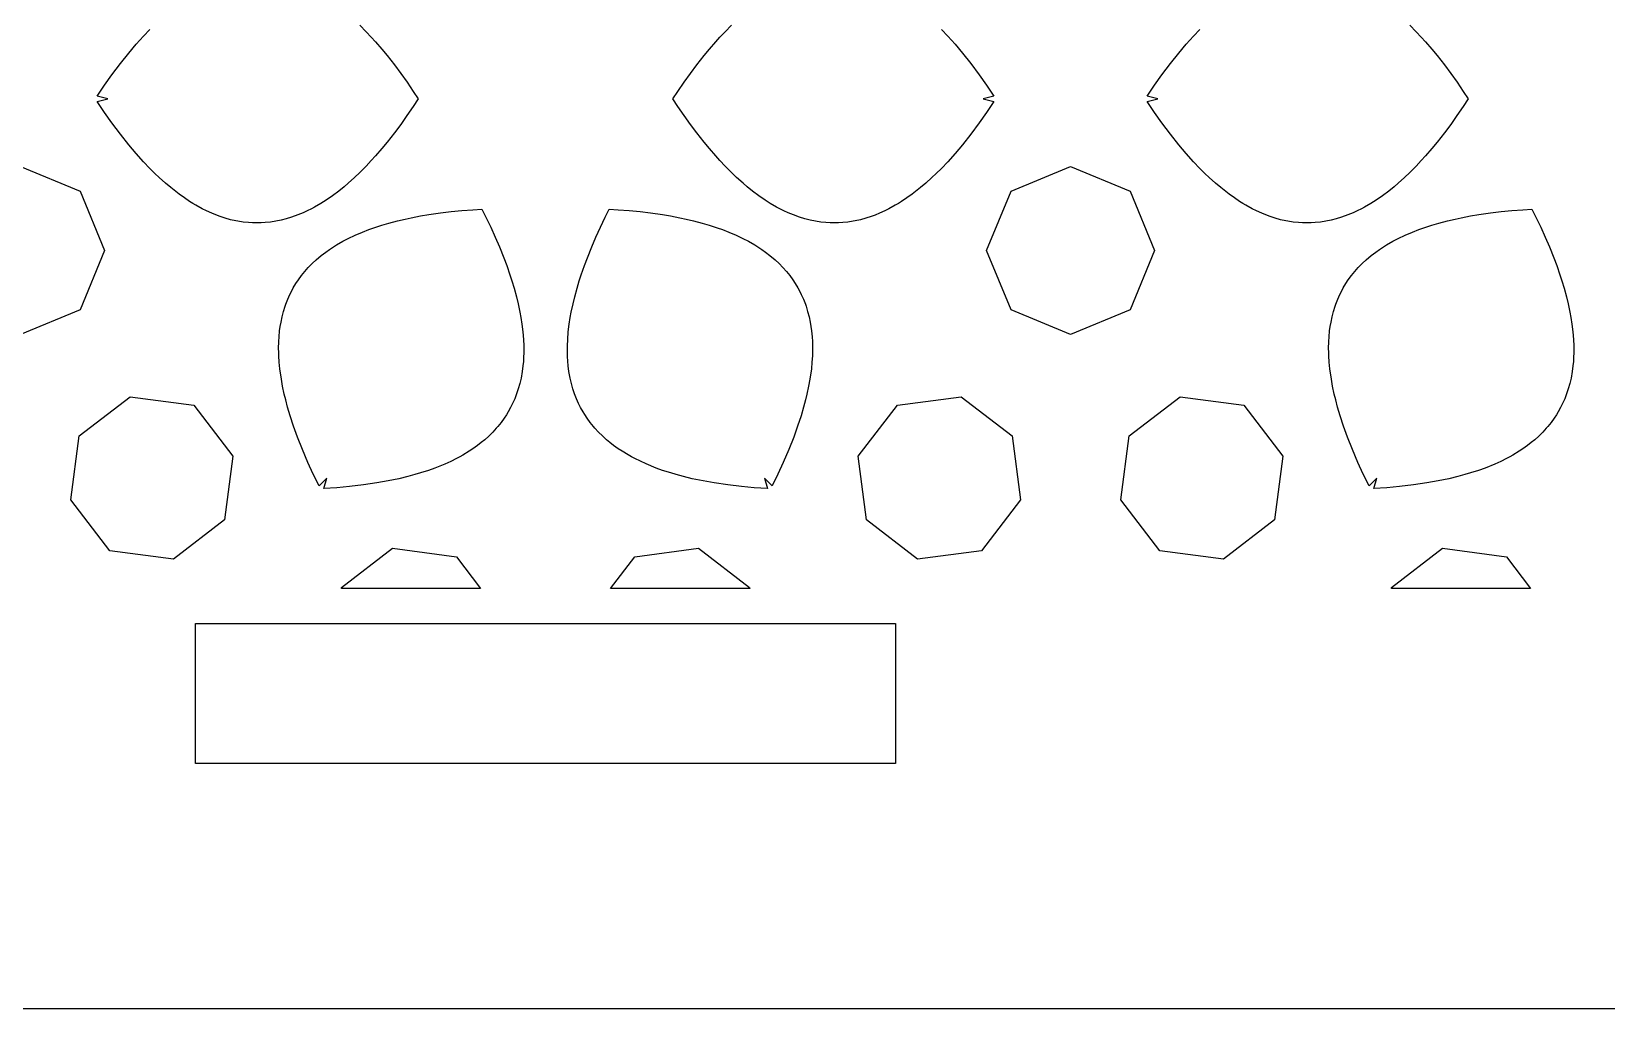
# Model space of a CAD drawing. Header units: metres. Extents: x -75 to 75, y 0 to 231.
# Drawn here: x -14.69 to 30.31, y 0 to 27.91 of the extents above; entities that cross this region are included whole.
import ezdxf

# ---------------------------------------------------------------- set-up
doc = ezdxf.new("R2010")
doc.units = ezdxf.units.M

msp = doc.modelspace()

# ---------------------------------------------------------------- linework, layer by layer
for p, q in [((-11.4899, 27.7748), (-11.3104, 27.9634)), ((-5.31006, 28.0838), (-5.1297, 27.9012)), ((-5.1297, 27.9012), (-4.97955, 27.7414)), ((4.97955, 27.7414), (5.1297, 27.9012)), ((5.1297, 27.9012), (5.31006, 28.0838)), ((11.3104, 27.9634), (11.4894, 27.7744)), ((18.5101, 27.7748), (18.6896, 27.9634)), ((24.6899, 28.0838), (24.8703, 27.9012)), ((24.8703, 27.9012), (25.0204, 27.7414)), ((-11.9101, 27.2914), (-11.7, 27.5395)), ((-11.7, 27.5395), (-11.4899, 27.7748)), ((-4.97955, 27.7414), (-4.85962, 27.6082)), ((-4.85962, 27.6082), (-4.67972, 27.3994)), ((4.67972, 27.3994), (4.85962, 27.6082)), ((4.85962, 27.6082), (4.97955, 27.7414)), ((11.4894, 27.7744), (11.7, 27.5395)), ((11.7, 27.5395), (11.9101, 27.2914)), ((18.0899, 27.2914), (18.3, 27.5395)), ((18.3, 27.5395), (18.5101, 27.7748)), ((25.0204, 27.7414), (25.1404, 27.6082)), ((25.1404, 27.6082), (25.3203, 27.3994)), ((-12.1495, 26.9893), (-11.9101, 27.2914)), ((-4.67972, 27.3994), (-4.52957, 27.2173)), ((-4.52957, 27.2173), (-4.31992, 26.9499)), ((4.31992, 26.9499), (4.52957, 27.2173)), ((4.52957, 27.2173), (4.67972, 27.3994)), ((11.9101, 27.2914), (12.1495, 26.9893)), ((17.8505, 26.9893), (18.0899, 27.2914)), ((25.3203, 27.3994), (25.4704, 27.2173)), ((25.4704, 27.2173), (25.6801, 26.9499)), ((-12.5999, 26.3695), (-12.3898, 26.6675)), ((-12.3898, 26.6675), (-12.1495, 26.9893)), ((-4.31992, 26.9499), (-4.1391, 26.7087)), ((-4.1391, 26.7087), (-3.9592, 26.4565)), ((3.96011, 26.4569), (4.1391, 26.7087)), ((4.1391, 26.7087), (4.31992, 26.9499)), ((12.1495, 26.9893), (12.3898, 26.6675)), ((12.3898, 26.6675), (12.5999, 26.3695)), ((17.4001, 26.3695), (17.6102, 26.6675)), ((17.6102, 26.6675), (17.8505, 26.9893)), ((25.6801, 26.9499), (25.8609, 26.7087)), ((25.8609, 26.7087), (26.0408, 26.4565)), ((-12.8096, 26.0587), (-12.5999, 26.3695)), ((-3.9592, 26.4565), (-3.77975, 26.1937)), ((-3.77975, 26.1937), (-3.63831, 25.9808)), ((3.63831, 25.9799), (3.77975, 26.1937)), ((3.77975, 26.1937), (3.96011, 26.4569)), ((12.5999, 26.3695), (12.8096, 26.0587)), ((17.1904, 26.0587), (17.4001, 26.3695)), ((26.0408, 26.4565), (26.2202, 26.1937)), ((26.2202, 26.1937), (26.3617, 25.9808)), ((-12.5034, 25.9804), (-12.8096, 26.0587)), ((-12.8096, 25.9021), (-12.5034, 25.9804)), ((-12.5999, 25.5913), (-12.8096, 25.9021)), ((-3.77975, 25.7671), (-3.96011, 25.5038)), ((-3.63831, 25.9808), (-3.77975, 25.7671)), ((3.77975, 25.7671), (3.63831, 25.9799)), ((3.9592, 25.5043), (3.77975, 25.7671)), ((12.8096, 26.0587), (12.5034, 25.9804)), ((12.5034, 25.9804), (12.8096, 25.9021)), ((12.8096, 25.9021), (12.5999, 25.5913)), ((17.4966, 25.9804), (17.1904, 26.0587)), ((17.1904, 25.9021), (17.4966, 25.9804)), ((17.4001, 25.5913), (17.1904, 25.9021)), ((26.2202, 25.7671), (26.0399, 25.5038)), ((26.3617, 25.9808), (26.2202, 25.7671)), ((-12.3898, 25.2933), (-12.5999, 25.5913)), ((-12.1495, 24.9715), (-12.3898, 25.2933)), ((-4.13956, 25.2516), (-4.31992, 25.0108)), ((-3.96011, 25.5038), (-4.13956, 25.2516)), ((4.1391, 25.2521), (3.9592, 25.5043)), ((4.31992, 25.0108), (4.1391, 25.2521)), ((12.3894, 25.2928), (12.1495, 24.9715)), ((12.5999, 25.5913), (12.3894, 25.2928)), ((17.6102, 25.2933), (17.4001, 25.5913)), ((17.8505, 24.9715), (17.6102, 25.2933)), ((25.8604, 25.2516), (25.6801, 25.0108)), ((26.0399, 25.5038), (25.8604, 25.2516)), ((-11.9101, 24.6693), (-12.1495, 24.9715)), ((-4.31992, 25.0108), (-4.52957, 24.7435)), ((4.52957, 24.7435), (4.31992, 25.0108)), ((12.1495, 24.9715), (11.9096, 24.6689)), ((18.0899, 24.6693), (17.8505, 24.9715)), ((25.6801, 25.0108), (25.4704, 24.7435)), ((-11.7, 24.4212), (-11.9101, 24.6693)), ((-11.4894, 24.1864), (-11.7, 24.4212)), ((-4.86008, 24.3521), (-4.98001, 24.2189)), ((-4.68018, 24.5609), (-4.86008, 24.3521)), ((-4.52957, 24.7435), (-4.68018, 24.5609)), ((4.67972, 24.5613), (4.52957, 24.7435)), ((4.85962, 24.3526), (4.67972, 24.5613)), ((4.97955, 24.2194), (4.85962, 24.3526)), ((11.7, 24.4212), (11.4899, 24.1859)), ((11.9096, 24.6689), (11.7, 24.4212)), ((18.3, 24.4212), (18.0899, 24.6693)), ((18.5106, 24.1864), (18.3, 24.4212)), ((25.1399, 24.3521), (25.02, 24.2189)), ((25.3198, 24.5609), (25.1399, 24.3521)), ((25.4704, 24.7435), (25.3198, 24.5609)), ((-15, 24.0504), (-13.3026, 23.3473)), ((-11.3104, 23.9973), (-11.4894, 24.1864)), ((-11.1603, 23.8481), (-11.3104, 23.9973)), ((-5.31006, 23.877), (-5.45929, 23.7346)), ((-5.13016, 24.0591), (-5.31006, 23.877)), ((-4.98001, 24.2189), (-5.13016, 24.0591)), ((5.1297, 24.0596), (4.97955, 24.2194)), ((5.31006, 23.877), (5.1297, 24.0596)), ((5.45883, 23.7341), (5.31006, 23.877)), ((11.31, 23.9969), (11.1603, 23.8486)), ((11.4899, 24.1859), (11.31, 23.9969)), ((13.3026, 23.3473), (15, 24.0504)), ((15, 24.0504), (16.6974, 23.3473)), ((18.6896, 23.9973), (18.5106, 24.1864)), ((18.8397, 23.8481), (18.6896, 23.9973)), ((24.6899, 23.877), (24.5407, 23.7346)), ((24.8698, 24.0591), (24.6899, 23.877)), ((25.02, 24.2189), (24.8698, 24.0591)), ((-11.0399, 23.7346), (-11.1603, 23.8481)), ((-10.8595, 23.5721), (-11.0399, 23.7346)), ((-10.7103, 23.4457), (-10.8595, 23.5721)), ((-10.4695, 23.2576), (-10.7103, 23.4457)), ((-5.75958, 23.4695), (-5.91019, 23.3492)), ((-5.64011, 23.5721), (-5.75958, 23.4695)), ((-5.45929, 23.7346), (-5.64011, 23.5721)), ((5.64011, 23.5721), (5.45883, 23.7341)), ((5.75912, 23.47), (5.64011, 23.5721)), ((5.91019, 23.3492), (5.75912, 23.47)), ((10.7103, 23.4457), (10.4695, 23.2576)), ((10.8595, 23.5721), (10.7103, 23.4457)), ((11.0399, 23.7341), (10.8595, 23.5721)), ((11.1603, 23.8486), (11.0399, 23.7341)), ((18.9601, 23.7346), (18.8397, 23.8481)), ((19.1405, 23.5721), (18.9601, 23.7346)), ((19.2897, 23.4457), (19.1405, 23.5721)), ((19.5305, 23.2576), (19.2897, 23.4457)), ((24.2404, 23.4695), (24.0898, 23.3492)), ((24.3599, 23.5721), (24.2404, 23.4695)), ((24.5407, 23.7346), (24.3599, 23.5721)), ((-13.3026, 23.3473), (-12.5999, 21.6504)), ((-10.3203, 23.1514), (-10.4695, 23.2576)), ((-10.1701, 23.0516), (-10.3203, 23.1514)), ((-10.0795, 22.9948), (-10.1701, 23.0516)), ((-9.99023, 22.9413), (-10.0795, 22.9948)), ((-6.41922, 22.9953), (-6.60004, 22.8905)), ((-6.27045, 23.0896), (-6.41922, 22.9953)), ((-6.08917, 23.215), (-6.27045, 23.0896)), ((-5.91019, 23.3492), (-6.08917, 23.215)), ((6.08917, 23.215), (5.91019, 23.3492)), ((6.27045, 23.0896), (6.08917, 23.215)), ((6.41922, 22.9948), (6.27045, 23.0896)), ((6.59912, 22.8909), (6.41922, 22.9948)), ((10.08, 22.9944), (9.98978, 22.9413)), ((10.1701, 23.0516), (10.08, 22.9944)), ((10.3203, 23.1514), (10.1701, 23.0516)), ((10.4695, 23.2576), (10.3203, 23.1514)), ((12.5999, 21.6504), (13.3026, 23.3473)), ((16.6974, 23.3473), (17.4001, 21.6504)), ((19.6797, 23.1514), (19.5305, 23.2576)), ((19.8299, 23.0516), (19.6797, 23.1514)), ((19.9205, 22.9948), (19.8299, 23.0516)), ((20.0098, 22.9413), (19.9205, 22.9948)), ((23.5808, 22.9953), (23.4, 22.8905)), ((23.7296, 23.0896), (23.5808, 22.9953)), ((23.9108, 23.215), (23.7296, 23.0896)), ((24.0898, 23.3492), (23.9108, 23.215)), ((-9.81033, 22.8429), (-9.99023, 22.9413)), ((-9.6904, 22.7829), (-9.81033, 22.8429)), ((-9.54025, 22.7147), (-9.6904, 22.7829)), ((-9.4194, 22.6648), (-9.54025, 22.7147)), ((-9.30084, 22.6204), (-9.4194, 22.6648)), ((-9.1507, 22.5719), (-9.30084, 22.6204)), ((-9.00055, 22.5307), (-9.1507, 22.5719)), ((-8.84995, 22.4968), (-9.00055, 22.5307)), ((-7.55905, 22.516), (-7.70874, 22.4854)), ((-7.41028, 22.554), (-7.55905, 22.516)), ((-7.26013, 22.6003), (-7.41028, 22.554)), ((-7.08023, 22.6648), (-7.26013, 22.6003)), ((-6.92917, 22.7275), (-7.08023, 22.6648)), ((-6.81015, 22.782), (-6.92917, 22.7275)), ((-6.69022, 22.8424), (-6.81015, 22.782)), ((-6.60004, 22.8905), (-6.69022, 22.8424)), ((-4.22882, 22.4986), (-4.01459, 22.549)), ((-4.01459, 22.549), (-3.83926, 22.5861)), ((-3.83926, 22.5861), (-3.56964, 22.6378)), ((-3.56964, 22.6378), (-3.33572, 22.6767)), ((-3.33572, 22.6767), (-2.99881, 22.7243)), ((-2.99881, 22.7243), (-2.69989, 22.76)), ((-2.69989, 22.76), (-2.39182, 22.7893)), ((-2.39182, 22.7893), (-2.07458, 22.814)), ((-2.07458, 22.814), (-1.81961, 22.8296)), ((-1.81961, 22.8296), (-1.70471, 22.6007)), ((-1.70471, 22.6007), (-1.56784, 22.3137)), ((1.56784, 22.3137), (1.70471, 22.6007)), ((1.70471, 22.6007), (1.81961, 22.8296)), ((1.81961, 22.8296), (2.07458, 22.814)), ((2.07458, 22.814), (2.39182, 22.7893)), ((2.39182, 22.7893), (2.69989, 22.76)), ((2.69989, 22.76), (2.99881, 22.7243)), ((2.99881, 22.7243), (3.33572, 22.6767)), ((3.33572, 22.6767), (3.56964, 22.6382)), ((3.56964, 22.6382), (3.83926, 22.5861)), ((3.83926, 22.5861), (4.01459, 22.549)), ((4.01459, 22.549), (4.22882, 22.4986)), ((6.6893, 22.8429), (6.59912, 22.8909)), ((6.81015, 22.7824), (6.6893, 22.8429)), ((6.92917, 22.7271), (6.81015, 22.7824)), ((7.08023, 22.6648), (6.92917, 22.7271)), ((7.25876, 22.6007), (7.08023, 22.6648)), ((7.41028, 22.5545), (7.25876, 22.6007)), ((7.55905, 22.516), (7.41028, 22.5545)), ((7.70874, 22.4854), (7.55905, 22.516)), ((9.00055, 22.5307), (8.84949, 22.4968)), ((9.1507, 22.5719), (9.00055, 22.5307)), ((9.29901, 22.6199), (9.1507, 22.5719)), ((9.4194, 22.6643), (9.29901, 22.6199)), ((9.53934, 22.7142), (9.4194, 22.6643)), ((9.68948, 22.7824), (9.53934, 22.7142)), ((9.81033, 22.8429), (9.68948, 22.7824)), ((9.98978, 22.9413), (9.81033, 22.8429)), ((20.1897, 22.8429), (20.0098, 22.9413)), ((20.3096, 22.7829), (20.1897, 22.8429)), ((20.4597, 22.7147), (20.3096, 22.7829)), ((20.5806, 22.6648), (20.4597, 22.7147)), ((20.6992, 22.6204), (20.5806, 22.6648)), ((20.8493, 22.5719), (20.6992, 22.6204)), ((20.9995, 22.5307), (20.8493, 22.5719)), ((21.1501, 22.4968), (20.9995, 22.5307)), ((22.4409, 22.516), (22.2913, 22.4854)), ((22.5897, 22.554), (22.4409, 22.516)), ((22.7399, 22.6003), (22.5897, 22.554)), ((22.9198, 22.6648), (22.7399, 22.6003)), ((23.0708, 22.7275), (22.9198, 22.6648)), ((23.1898, 22.782), (23.0708, 22.7275)), ((23.3098, 22.8424), (23.1898, 22.782)), ((23.4, 22.8905), (23.3098, 22.8424)), ((25.7712, 22.4986), (25.9854, 22.549)), ((25.9854, 22.549), (26.1607, 22.5861)), ((26.1607, 22.5861), (26.4304, 22.6378)), ((26.4304, 22.6378), (26.6643, 22.6767)), ((26.6643, 22.6767), (27.0012, 22.7243)), ((27.0012, 22.7243), (27.3001, 22.76)), ((27.3001, 22.76), (27.6082, 22.7893)), ((27.6082, 22.7893), (27.9254, 22.814)), ((27.9254, 22.814), (28.1804, 22.8296)), ((28.1804, 22.8296), (28.2953, 22.6007)), ((28.2953, 22.6007), (28.4322, 22.3137)), ((-8.79044, 22.4849), (-8.84995, 22.4968)), ((-8.63892, 22.462), (-8.79044, 22.4849)), ((-8.48877, 22.4464), (-8.63892, 22.462)), ((-8.37021, 22.4391), (-8.48877, 22.4464)), ((-8.27911, 22.4368), (-8.37021, 22.4391)), ((-8.12943, 22.4391), (-8.27911, 22.4368)), ((-8.01086, 22.4464), (-8.12943, 22.4391)), ((-7.86072, 22.462), (-8.01086, 22.4464)), ((-7.70874, 22.4854), (-7.86072, 22.462)), ((-5.63828, 21.996), (-5.44052, 22.0898)), ((-5.44052, 22.0898), (-5.23361, 22.1782)), ((-5.23361, 22.1782), (-5.05417, 22.2473)), ((-5.05417, 22.2473), (-4.90494, 22.3013)), ((-4.90494, 22.3013), (-4.6756, 22.3755)), ((-4.6756, 22.3755), (-4.47556, 22.4336)), ((-4.47556, 22.4336), (-4.22882, 22.4986)), ((-1.56784, 22.3137), (-1.43875, 22.0317)), ((1.43875, 22.0317), (1.56784, 22.3137)), ((4.22882, 22.4986), (4.47556, 22.4336)), ((4.47556, 22.4336), (4.6756, 22.3755)), ((4.6756, 22.3755), (4.90494, 22.3009)), ((4.90494, 22.3009), (5.05417, 22.2473)), ((5.05417, 22.2473), (5.23361, 22.1782)), ((5.23361, 22.1782), (5.44052, 22.0898)), ((5.44052, 22.0898), (5.63828, 21.996)), ((7.86072, 22.462), (7.70874, 22.4854)), ((8.01086, 22.4464), (7.86072, 22.462)), ((8.12943, 22.4387), (8.01086, 22.4464)), ((8.27911, 22.4368), (8.12943, 22.4387)), ((8.37021, 22.4396), (8.27911, 22.4368)), ((8.48877, 22.4464), (8.37021, 22.4396)), ((8.63892, 22.462), (8.48877, 22.4464)), ((8.79044, 22.4854), (8.63892, 22.462)), ((8.84949, 22.4968), (8.79044, 22.4854)), ((21.2096, 22.4849), (21.1501, 22.4968)), ((21.3611, 22.462), (21.2096, 22.4849)), ((21.5112, 22.4464), (21.3611, 22.462)), ((21.6298, 22.4391), (21.5112, 22.4464)), ((21.7209, 22.4368), (21.6298, 22.4391)), ((21.8706, 22.4391), (21.7209, 22.4368)), ((21.9891, 22.4464), (21.8706, 22.4391)), ((22.1393, 22.462), (21.9891, 22.4464)), ((22.2913, 22.4854), (22.1393, 22.462)), ((24.3617, 21.996), (24.5595, 22.0898)), ((24.5595, 22.0898), (24.7664, 22.1782)), ((24.7664, 22.1782), (24.9458, 22.2473)), ((24.9458, 22.2473), (25.0951, 22.3013)), ((25.0951, 22.3013), (25.3244, 22.3755)), ((25.3244, 22.3755), (25.5244, 22.4336)), ((25.5244, 22.4336), (25.7712, 22.4986)), ((28.4322, 22.3137), (28.5612, 22.0317)), ((-12.5999, 21.6504), (-13.3026, 19.9535)), ((-6.41144, 21.5067), (-6.28143, 21.6064)), ((-6.28143, 21.6064), (-6.17477, 21.682)), ((-6.17477, 21.682), (-6.06216, 21.7557)), ((-6.06216, 21.7557), (-5.9761, 21.8097)), ((-5.9761, 21.8097), (-5.79483, 21.9136)), ((-5.79483, 21.9136), (-5.63828, 21.996)), ((-1.43875, 22.0317), (-1.32019, 21.7548)), ((-1.32019, 21.7548), (-1.19247, 21.4389)), ((1.19293, 21.4389), (1.32019, 21.7548)), ((1.32019, 21.7548), (1.43875, 22.0317)), ((5.63828, 21.996), (5.79483, 21.9136)), ((5.79483, 21.9136), (5.9761, 21.8097)), ((5.9761, 21.8097), (6.06216, 21.7557)), ((6.06216, 21.7557), (6.17477, 21.682)), ((6.17477, 21.682), (6.28143, 21.6064)), ((6.28143, 21.6064), (6.41144, 21.5067)), ((13.3026, 19.9535), (12.5999, 21.6504)), ((17.4001, 21.6504), (16.6974, 19.9535)), ((23.5886, 21.5067), (23.7186, 21.6064)), ((23.7186, 21.6064), (23.8252, 21.682)), ((23.8252, 21.682), (23.9378, 21.7557)), ((23.9378, 21.7557), (24.0239, 21.8097)), ((24.0239, 21.8097), (24.2052, 21.9136)), ((24.2052, 21.9136), (24.3617, 21.996)), ((28.5612, 22.0317), (28.6798, 21.7548)), ((28.6798, 21.7548), (28.8075, 21.4389)), ((-6.88202, 21.0503), (-6.7804, 21.1652)), ((-6.7804, 21.1652), (-6.67191, 21.2759)), ((-6.67191, 21.2759), (-6.55655, 21.384)), ((-6.55655, 21.384), (-6.41144, 21.5067)), ((-1.19247, 21.4389), (-1.11008, 21.2183)), ((-1.11008, 21.2183), (-1.01898, 20.9573)), ((1.01944, 20.9573), (1.10962, 21.2183)), ((1.10962, 21.2183), (1.19293, 21.4389)), ((6.41144, 21.5067), (6.55655, 21.384)), ((6.55655, 21.384), (6.67191, 21.2759)), ((6.67191, 21.2759), (6.7804, 21.1652)), ((6.7804, 21.1652), (6.88202, 21.0503)), ((23.118, 21.0503), (23.2196, 21.1652)), ((23.2196, 21.1652), (23.3281, 21.2759)), ((23.3281, 21.2759), (23.4435, 21.384)), ((23.4435, 21.384), (23.5886, 21.5067)), ((28.8075, 21.4389), (28.8899, 21.2183)), ((28.8899, 21.2183), (28.981, 20.9573)), ((-7.20886, 20.5811), (-7.1315, 20.7101)), ((-7.1315, 20.7101), (-7.06467, 20.8113)), ((-7.06467, 20.8113), (-6.97723, 20.9326)), ((-6.97723, 20.9326), (-6.88202, 21.0503)), ((-1.01898, 20.9573), (-0.96405, 20.788)), ((-0.96405, 20.788), (-0.90042, 20.5769)), ((0.90088, 20.5769), (0.96359, 20.788)), ((0.96359, 20.788), (1.01944, 20.9573)), ((6.88202, 21.0503), (6.97723, 20.9326)), ((6.97723, 20.9326), (7.06467, 20.8113)), ((7.06467, 20.8113), (7.1315, 20.7101)), ((7.1315, 20.7101), (7.20886, 20.5811)), ((22.7911, 20.5811), (22.8685, 20.7101)), ((22.8685, 20.7101), (22.9353, 20.8113)), ((22.9353, 20.8113), (23.0228, 20.9326)), ((23.0228, 20.9326), (23.118, 21.0503)), ((28.981, 20.9573), (29.0359, 20.788)), ((29.0359, 20.788), (29.0996, 20.5769)), ((-7.42218, 20.1151), (-7.36679, 20.2565)), ((-7.36679, 20.2565), (-7.30499, 20.3947)), ((-7.30499, 20.3947), (-7.25143, 20.5023)), ((-7.25143, 20.5023), (-7.20886, 20.5811)), ((-0.90042, 20.5769), (-0.83359, 20.3311)), ((-0.83359, 20.3311), (-0.78415, 20.1292)), ((0.78415, 20.1292), (0.83359, 20.3311)), ((0.83359, 20.3311), (0.90088, 20.5769)), ((7.20886, 20.5811), (7.25143, 20.5023)), ((7.25143, 20.5023), (7.30499, 20.3947)), ((7.30499, 20.3947), (7.36679, 20.2565)), ((7.36679, 20.2565), (7.42218, 20.1151)), ((22.5778, 20.1151), (22.6332, 20.2565)), ((22.6332, 20.2565), (22.695, 20.3947)), ((22.695, 20.3947), (22.7486, 20.5023)), ((22.7486, 20.5023), (22.7911, 20.5811)), ((29.0996, 20.5769), (29.1664, 20.3311)), ((29.1664, 20.3311), (29.2159, 20.1292)), ((-13.3026, 19.9535), (-15, 19.2503)), ((-7.52701, 19.7598), (-7.48718, 19.9109)), ((-7.48718, 19.9109), (-7.44141, 20.0578)), ((-7.44141, 20.0578), (-7.42218, 20.1151)), ((-0.78415, 20.1292), (-0.73379, 19.8921)), ((-0.73379, 19.8921), (-0.70541, 19.7379)), ((0.70496, 19.7379), (0.73379, 19.8921)), ((0.73379, 19.8921), (0.78415, 20.1292)), ((7.42218, 20.1151), (7.44141, 20.0578)), ((7.44141, 20.0578), (7.48718, 19.9109)), ((7.48718, 19.9109), (7.52701, 19.7598)), ((15, 19.2503), (13.3026, 19.9535)), ((16.6974, 19.9535), (15, 19.2503)), ((22.473, 19.7598), (22.5128, 19.9109)), ((22.5128, 19.9109), (22.5586, 20.0578)), ((22.5586, 20.0578), (22.5778, 20.1151)), ((29.2159, 20.1292), (29.2662, 19.8921)), ((29.2662, 19.8921), (29.2946, 19.7379)), ((-7.61444, 19.1872), (-7.59842, 19.3515)), ((-7.59842, 19.3515), (-7.58102, 19.4801)), ((-7.58102, 19.4801), (-7.55951, 19.6056)), ((-7.55951, 19.6056), (-7.52701, 19.7598)), ((-0.70541, 19.7379), (-0.67612, 19.547)), ((-0.67612, 19.547), (-0.64911, 19.3236)), ((0.64911, 19.3236), (0.67612, 19.547)), ((0.67612, 19.547), (0.70496, 19.7379)), ((7.52701, 19.7598), (7.55951, 19.6056)), ((7.55951, 19.6056), (7.58102, 19.4801)), ((7.58102, 19.4801), (7.59842, 19.3515)), ((7.59842, 19.3515), (7.61444, 19.1872)), ((22.3856, 19.1872), (22.4016, 19.3515)), ((22.4016, 19.3515), (22.419, 19.4801)), ((22.419, 19.4801), (22.4405, 19.6056)), ((22.4405, 19.6056), (22.473, 19.7598)), ((29.2946, 19.7379), (29.3239, 19.547)), ((29.3239, 19.547), (29.3509, 19.3236)), ((-7.6268, 18.8493), (-7.62222, 19.0549)), ((-7.62222, 19.0549), (-7.61444, 19.1872)), ((-0.64911, 19.3236), (-0.63171, 19.1052)), ((-0.63171, 19.1052), (-0.62393, 18.929)), ((-0.62393, 18.929), (-0.62302, 18.7198)), ((0.62347, 18.9285), (0.63171, 19.1052)), ((0.62347, 18.7198), (0.62347, 18.9285)), ((0.63171, 19.1052), (0.64911, 19.3236)), ((7.61444, 19.1872), (7.62177, 19.0549)), ((7.62177, 19.0549), (7.6268, 18.8484)), ((22.3732, 18.8493), (22.3778, 19.0549)), ((22.3778, 19.0549), (22.3856, 19.1872)), ((29.3509, 19.3236), (29.3683, 19.1052)), ((29.3683, 19.1052), (29.3761, 18.929)), ((29.3761, 18.929), (29.377, 18.7198)), ((-7.62543, 18.7436), (-7.6268, 18.8493)), ((-7.62131, 18.6383), (-7.62543, 18.7436)), ((-7.60986, 18.4584), (-7.62131, 18.6383)), ((-7.59247, 18.2748), (-7.60986, 18.4584)), ((-0.63492, 18.484), (-0.64728, 18.3522)), ((-0.62714, 18.6177), (-0.63492, 18.484)), ((-0.62302, 18.7198), (-0.62714, 18.6177)), ((0.62714, 18.6186), (0.62347, 18.7198)), ((0.63492, 18.485), (0.62714, 18.6186)), ((0.64728, 18.3531), (0.63492, 18.485)), ((7.60986, 18.4575), (7.59247, 18.2735)), ((7.62131, 18.6378), (7.60986, 18.4575)), ((7.62589, 18.7436), (7.62131, 18.6378)), ((7.6268, 18.8484), (7.62589, 18.7436)), ((22.3746, 18.7436), (22.3732, 18.8493)), ((22.3787, 18.6383), (22.3746, 18.7436)), ((22.3901, 18.4584), (22.3787, 18.6383)), ((22.4075, 18.2748), (22.3901, 18.4584)), ((29.3651, 18.484), (29.3527, 18.3522)), ((29.3729, 18.6177), (29.3651, 18.484)), ((29.377, 18.7198), (29.3729, 18.6177)), ((-7.55035, 17.9741), (-7.59247, 18.2748)), ((-0.70221, 18.0043), (-0.73791, 17.85)), ((-0.66834, 18.1906), (-0.70221, 18.0043)), ((-0.64728, 18.3522), (-0.66834, 18.1906)), ((0.66788, 18.1924), (0.64728, 18.3531)), ((0.70175, 18.0043), (0.66788, 18.1924)), ((0.73791, 17.8514), (0.70175, 18.0043)), ((7.59247, 18.2735), (7.55035, 17.9741)), ((22.4496, 17.9741), (22.4075, 18.2748)), ((29.2978, 18.0043), (29.2621, 17.85)), ((29.3317, 18.1906), (29.2978, 18.0043)), ((29.3527, 18.3522), (29.3317, 18.1906)), ((-7.51511, 17.7791), (-7.55035, 17.9741)), ((-7.46521, 17.5429), (-7.51511, 17.7791)), ((-0.82764, 17.5557), (-0.88303, 17.4142)), ((-0.77957, 17.7008), (-0.82764, 17.5557)), ((-0.73791, 17.85), (-0.77957, 17.7008)), ((0.77911, 17.7022), (0.73791, 17.8514)), ((0.82718, 17.5571), (0.77911, 17.7022)), ((0.88257, 17.4156), (0.82718, 17.5571)), ((7.51556, 17.7791), (7.46521, 17.5424)), ((7.55035, 17.9741), (7.51556, 17.7791)), ((22.4849, 17.7791), (22.4496, 17.9741)), ((22.5348, 17.5429), (22.4849, 17.7791)), ((29.1724, 17.5557), (29.117, 17.4142)), ((29.2204, 17.7008), (29.1724, 17.5557)), ((29.2621, 17.85), (29.2204, 17.7008)), ((-13.3282, 16.355), (-11.8707, 17.4738)), ((-11.8707, 17.4738), (-10.0497, 17.2334)), ((-10.0497, 17.2334), (-8.93143, 15.7768)), ((-7.4263, 17.3817), (-7.46521, 17.5429)), ((-7.37228, 17.178), (-7.4263, 17.3817)), ((-7.29813, 16.9272), (-7.37228, 17.178)), ((-0.99838, 17.1684), (-1.07071, 17.038)), ((-0.94482, 17.2765), (-0.99838, 17.1684)), ((-0.88303, 17.4142), (-0.94482, 17.2765)), ((0.94437, 17.2774), (0.88257, 17.4156)), ((0.99838, 17.1684), (0.94437, 17.2774)), ((1.07025, 17.0389), (0.99838, 17.1684)), ((7.37228, 17.178), (7.29858, 16.9272)), ((7.4263, 17.3817), (7.37228, 17.178)), ((7.46521, 17.5424), (7.4263, 17.3817)), ((8.93143, 15.7768), (10.0497, 17.2334)), ((10.0497, 17.2334), (11.8707, 17.4738)), ((11.8707, 17.4738), (13.3282, 16.355)), ((16.6718, 16.355), (18.1293, 17.4738)), ((18.1293, 17.4738), (19.9503, 17.2334)), ((19.9503, 17.2334), (21.0686, 15.7768)), ((22.5737, 17.3817), (22.5348, 17.5429)), ((22.6277, 17.178), (22.5737, 17.3817)), ((22.7019, 16.9272), (22.6277, 17.178)), ((29.0016, 17.1684), (28.9293, 17.038)), ((29.0552, 17.2765), (29.0016, 17.1684)), ((29.117, 17.4142), (29.0552, 17.2765)), ((-7.20108, 16.6283), (-7.29813, 16.9272)), ((-1.27304, 16.7381), (-1.36826, 16.6205)), ((-1.18469, 16.8608), (-1.27304, 16.7381)), ((-1.11832, 16.9611), (-1.18469, 16.8608)), ((-1.07071, 17.038), (-1.11832, 16.9611)), ((1.11786, 16.962), (1.07025, 17.0389)), ((1.18469, 16.8608), (1.11786, 16.962)), ((1.27213, 16.7395), (1.18469, 16.8608)), ((1.36734, 16.6214), (1.27213, 16.7395)), ((7.29858, 16.9272), (7.20062, 16.6283)), ((22.7989, 16.6283), (22.7019, 16.9272)), ((28.727, 16.7381), (28.6317, 16.6205)), ((28.8153, 16.8608), (28.727, 16.7381)), ((28.8817, 16.9611), (28.8153, 16.8608)), ((28.9293, 17.038), (28.8817, 16.9611)), ((-13.5686, 14.5335), (-13.3282, 16.355)), ((-7.08984, 16.3225), (-7.20108, 16.6283)), ((-6.94839, 15.9631), (-7.08984, 16.3225)), ((-1.74042, 16.246), (-1.83792, 16.1655)), ((-1.62323, 16.3518), (-1.74042, 16.246)), ((-1.51154, 16.4621), (-1.62323, 16.3518)), ((-1.40808, 16.5742), (-1.51154, 16.4621)), ((-1.36826, 16.6205), (-1.40808, 16.5742)), ((1.40762, 16.5747), (1.36734, 16.6214)), ((1.51154, 16.4621), (1.40762, 16.5747)), ((1.62231, 16.3527), (1.51154, 16.4621)), ((1.74042, 16.246), (1.62231, 16.3527)), ((1.83792, 16.1655), (1.74042, 16.246)), ((7.08939, 16.3216), (6.94794, 15.9622)), ((7.20062, 16.6283), (7.08939, 16.3216)), ((13.3282, 16.355), (13.5686, 14.5335)), ((16.4314, 14.5335), (16.6718, 16.355)), ((22.9102, 16.3225), (22.7989, 16.6283)), ((23.0516, 15.9631), (22.9102, 16.3225)), ((28.2596, 16.246), (28.1621, 16.1655)), ((28.3768, 16.3518), (28.2596, 16.246)), ((28.4885, 16.4621), (28.3768, 16.3518)), ((28.5919, 16.5742), (28.4885, 16.4621)), ((28.6317, 16.6205), (28.5919, 16.5742)), ((-8.93143, 15.7768), (-9.17175, 13.9554)), ((-6.78955, 15.5942), (-6.94839, 15.9631)), ((-2.45407, 15.7585), (-2.54837, 15.7086)), ((-2.36298, 15.8093), (-2.45407, 15.7585)), ((-2.18765, 15.916), (-2.36298, 15.8093)), ((-2.07458, 15.9901), (-2.18765, 15.916)), ((-1.94138, 16.0854), (-2.07458, 15.9901)), ((-1.83792, 16.1655), (-1.94138, 16.0854)), ((1.94138, 16.0854), (1.83792, 16.1655)), ((2.07458, 15.9901), (1.94138, 16.0854)), ((2.18674, 15.9164), (2.07458, 15.9901)), ((2.36206, 15.8098), (2.18674, 15.9164)), ((2.45407, 15.7585), (2.36206, 15.8098)), ((2.54745, 15.7091), (2.45407, 15.7585)), ((6.94794, 15.9622), (6.78955, 15.5937)), ((9.17175, 13.9554), (8.93143, 15.7768)), ((21.0686, 15.7768), (20.8282, 13.9554)), ((23.2104, 15.5942), (23.0516, 15.9631)), ((27.5459, 15.7585), (27.4516, 15.7086)), ((27.637, 15.8093), (27.5459, 15.7585)), ((27.8123, 15.916), (27.637, 15.8093)), ((27.9254, 15.9901), (27.8123, 15.916)), ((28.0586, 16.0854), (27.9254, 15.9901)), ((28.1621, 16.1655), (28.0586, 16.0854)), ((-6.63712, 15.2641), (-6.78955, 15.5942)), ((-3.34442, 15.3708), (-3.57376, 15.2966)), ((-3.15994, 15.4381), (-3.34442, 15.3708)), ((-2.8775, 15.5521), (-3.15994, 15.4381)), ((-2.70996, 15.6285), (-2.8775, 15.5521)), ((-2.54837, 15.7086), (-2.70996, 15.6285)), ((2.70905, 15.629), (2.54745, 15.7091)), ((2.87659, 15.5525), (2.70905, 15.629)), ((3.15994, 15.4381), (2.87659, 15.5525)), ((3.34442, 15.3712), (3.15994, 15.4381)), ((3.57376, 15.2966), (3.34442, 15.3712)), ((6.78955, 15.5937), (6.63666, 15.2632)), ((23.3629, 15.2641), (23.2104, 15.5942)), ((26.6556, 15.3708), (26.4262, 15.2966)), ((26.8401, 15.4381), (26.6556, 15.3708)), ((27.1225, 15.5521), (26.8401, 15.4381)), ((27.29, 15.6285), (27.1225, 15.5521)), ((27.4516, 15.7086), (27.29, 15.6285)), ((-6.47186, 14.9268), (-6.63712, 15.2641)), ((-6.25214, 15.1515), (-6.47186, 14.9268)), ((-6.33728, 14.848), (-6.25214, 15.1515)), ((-5.96283, 14.8741), (-6.33728, 14.848)), ((-5.60028, 14.9071), (-5.96283, 14.8741)), ((-5.20203, 14.9542), (-5.60028, 14.9071)), ((-4.81979, 15.011), (-5.20203, 14.9542)), ((-4.49844, 15.0687), (-4.81979, 15.011)), ((-4.19174, 15.1332), (-4.49844, 15.0687)), ((-3.93677, 15.195), (-4.19174, 15.1332)), ((-3.73306, 15.2499), (-3.93677, 15.195)), ((-3.57376, 15.2966), (-3.73306, 15.2499)), ((3.73306, 15.2499), (3.57376, 15.2966)), ((3.93677, 15.195), (3.73306, 15.2499)), ((4.19174, 15.1332), (3.93677, 15.195)), ((4.49844, 15.0682), (4.19174, 15.1332)), ((4.81979, 15.011), (4.49844, 15.0682)), ((5.20203, 14.9542), (4.81979, 15.011)), ((5.60028, 14.9071), (5.20203, 14.9542)), ((5.96283, 14.8741), (5.60028, 14.9071)), ((6.33728, 14.848), (5.96283, 14.8741)), ((6.47186, 14.9268), (6.25214, 15.1515)), ((6.25214, 15.1515), (6.33728, 14.848)), ((6.63666, 15.2632), (6.47186, 14.9268)), ((23.5281, 14.9268), (23.3629, 15.2641)), ((23.7479, 15.1515), (23.5281, 14.9268)), ((23.6627, 14.848), (23.7479, 15.1515)), ((24.0372, 14.8741), (23.6627, 14.848)), ((24.3997, 14.9071), (24.0372, 14.8741)), ((24.798, 14.9542), (24.3997, 14.9071)), ((25.1802, 15.011), (24.798, 14.9542)), ((25.5016, 15.0687), (25.1802, 15.011)), ((25.8083, 15.1332), (25.5016, 15.0687)), ((26.0632, 15.195), (25.8083, 15.1332)), ((26.2669, 15.2499), (26.0632, 15.195)), ((26.4262, 15.2966), (26.2669, 15.2499)), ((-12.4503, 13.0769), (-13.5686, 14.5335)), ((13.5686, 14.5335), (12.4503, 13.0769)), ((17.5497, 13.0769), (16.4314, 14.5335)), ((-9.17175, 13.9554), (-10.6293, 12.8366)), ((10.6293, 12.8366), (9.17175, 13.9554)), ((20.8282, 13.9554), (19.3707, 12.8366)), ((-10.6293, 12.8366), (-12.4503, 13.0769)), ((-5.82825, 12.025), (-4.37073, 13.1438)), ((-4.37073, 13.1438), (-2.54974, 12.9034)), ((2.54974, 12.9034), (4.37073, 13.1438)), ((4.37073, 13.1438), (5.82825, 12.025)), ((12.4503, 13.0769), (10.6293, 12.8366)), ((19.3707, 12.8366), (17.5497, 13.0769)), ((24.1718, 12.025), (25.6293, 13.1438)), ((25.6293, 13.1438), (27.4503, 12.9034)), ((-2.54974, 12.9034), (-1.85612, 12)), ((1.85612, 12), (2.54974, 12.9034)), ((27.4503, 12.9034), (28.1439, 12)), ((-5.83154, 12), (-5.82825, 12.025)), ((-1.85612, 12), (-5.83154, 12)), ((5.83154, 12), (1.85612, 12)), ((5.82825, 12.025), (5.83154, 12)), ((24.1685, 12), (24.1718, 12.025)), ((28.1439, 12), (24.1685, 12)), ((-10, 7), (-10, 11)), ((-10, 11), (10, 11)), ((10, 11), (10, 7)), ((10, 7), (-10, 7)), ((-75, 0), (75, 0))]:
    msp.add_line(p, q)

doc.saveas('drawing.dxf')
